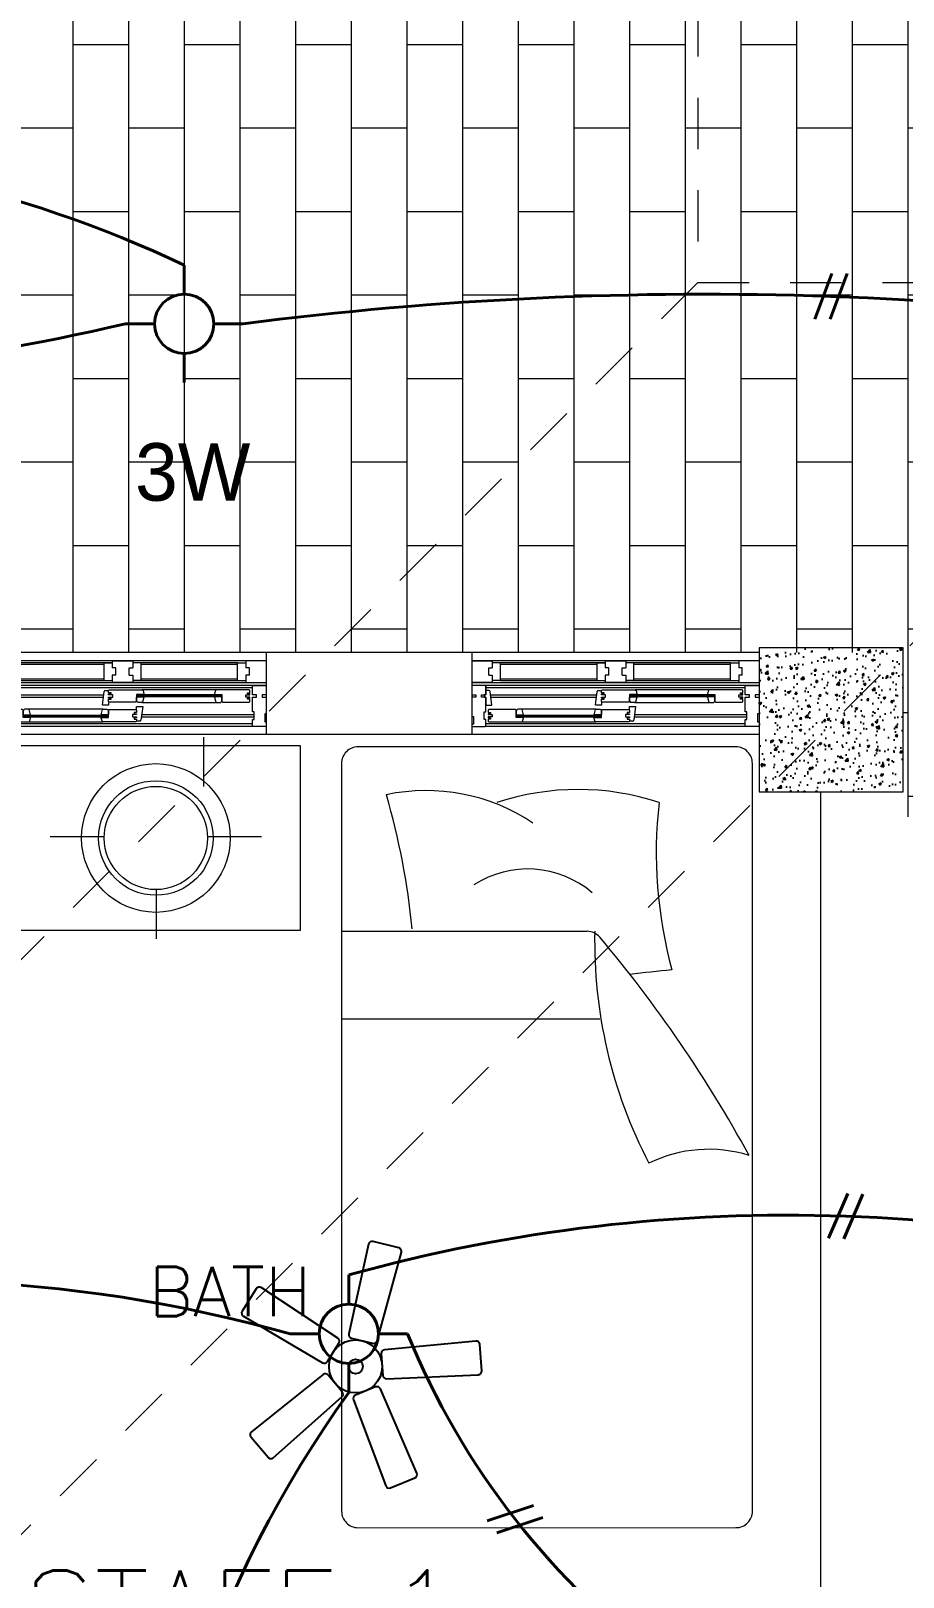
# Model space of a CAD drawing. Header units: metres. Extents: x 14 to 2416, y -346 to 476.
# Drawn here: x 33.828 to 35.952, y -86.476 to -82.714 of the extents above; entities that cross this region are included whole.
import ezdxf

# ---------------------------------------------------------------- set-up
doc = ezdxf.new("R2010")
doc.units = ezdxf.units.M
doc.linetypes.add('0', pattern=[0])
doc.linetypes.add('HIDDEN2', pattern=[0.1875, 0.125, -0.0625])
doc.layers.get('0').update_dxf_attribs({"linetype": '0', "lineweight": 20})
for name, color, linetype, lineweight in [('A-ANNO-TEXT', 20, 'Continuous', 13), ('A-DOOR', 35, 'Continuous', 5), ('A-WALL', 250, 'Continuous', 20), ('baños', 251, 'Continuous', 0), ('Columnas', 7, 'Continuous', 18), ('cristales', 131, 'Continuous', 0), ('E Salida Luces', 22, 'Continuous', 40), ('E Tuberia Emp Losa', 22, 'Continuous', 40), ('MOBILIARIOS', 252, 'Continuous', 0), ('textos', 7, 'Continuous', 0)]:
    doc.layers.add(name, color=color, linetype=linetype, lineweight=lineweight)
doc.layers.add('HATCH', color=8, linetype='Continuous')
doc.layers.add('MAVA Luminarias', color=1, linetype='Continuous')
doc.layers.add('hatch piso', color=253, linetype='Continuous', lineweight=0, transparency=0.7)
doc.layers.add('Techos 1', color=7, linetype='HIDDEN2', lineweight=9, true_color=0x42391a)
doc.styles.add('CENTURY GOTHIC', font='GOTHIC.TTF')
doc.styles.get("Standard").update_dxf_attribs({"font": 'arial.ttf', "height": 0.1875})

# ---------------------------------------------------------------- blocks, each defined once
blk = doc.blocks.new('abanico mava')
at = {"layer": 'MAVA Luminarias', "linetype": 'ByBlock', "lineweight": -2, "extrusion": (4.64878e-10, 3.72215e-09, 1), "elevation": 0}
for points in [[(513803.1025, 2035248.6775), (513803.2149, 2035249.0863, 0.421374), (513803.2029, 2035249.107), (513803.0842, 2035249.1365, 0.421374), (513803.0638, 2035249.1239), (513802.972, 2035248.71, 0.407089), (513802.9843, 2035248.6901), (513803.0823, 2035248.6658, 0.407089)], [(513802.9213, 2035248.6897), (513802.5673, 2035248.923, 0.421374), (513802.5439, 2035248.9179), (513802.4792, 2035248.8141, 0.421374), (513802.4849, 2035248.7909), (513802.8502, 2035248.5756, 0.407089), (513802.8729, 2035248.5812), (513802.9263, 2035248.6668, 0.407089)], [(513802.9932, 2035248.4048), (513803.1425, 2035248.008, 0.421374), (513803.1644, 2035247.9984), (513803.2777, 2035248.0443, 0.421374), (513803.2868, 2035248.0665), (513803.1178, 2035248.4553, 0.407089), (513803.0962, 2035248.4641), (513803.0026, 2035248.4262, 0.407089)]]:
    blk.add_lwpolyline(points, format="xyb", close=True, dxfattribs=at)
at = {"layer": 'MAVA Luminarias', "linetype": 'ByBlock', "lineweight": -2, "extrusion": (4.64878e-10, 3.72215e-09, 1)}
for points in [[(513803.1469, 2035248.5015), (513803.5704, 2035248.5208, 0.421374), (513803.5864, 2035248.5387), (513803.5777, 2035248.6607, 0.421374), (513803.5594, 2035248.6762), (513803.1374, 2035248.6356, 0.407089), (513803.1223, 2035248.6177), (513803.1295, 2035248.517, 0.407089)], [(513802.8538, 2035248.5211), (513802.5225, 2035248.2565, 0.421374), (513802.5201, 2035248.2327), (513802.5988, 2035248.1391, 0.421374), (513802.6227, 2035248.1373), (513802.9403, 2035248.4182, 0.407089), (513802.942, 2035248.4415), (513802.877, 2035248.5188, 0.407089)]]:
    blk.add_lwpolyline(points, format="xyb", close=True, dxfattribs=at)
at = {"layer": 'MAVA Luminarias', "linetype": 'ByBlock', "lineweight": -2}
for radius in [0.1227, 0.0335]:
    blk.add_circle((513803.0035, 2035248.5589), radius, dxfattribs=at)
blk = doc.blocks.new('Fenton Bead')
at = {"color": 7}
blk.add_lwpolyline([(2.1, 12.5, -0.341999), (0.2, 11), (0, 10.7), (0, 1), (1, 0), (18, 0), (18, 0.5), (14.7, 12.9, 0.339454), (13.2, 14), (4.1, 14, 0.341999)], format="xyb", close=True, dxfattribs=at)
blk = doc.blocks.new('A$C6ca19f56')
at = {"layer": 'A-DOOR', "color": 7}
for p, q in [((0.7, 0.2), (0, 0.2)), ((0.0325, 0.12), (0, 0.12)), ((0, 0.12), (0, 0.097)), ((0.7, 0.12), (0, 0.12)), ((0.034, 0.1185), (0.0325, 0.12)), ((0.034, 0.097), (0.034, 0.1185)), ((0.034, 0.1185), (0.034, 0.097)), ((0.666, 0.1185), (0.6675, 0.12)), ((0.666, 0.097), (0.666, 0.1185)), ((0.6675, 0.12), (0.7, 0.12)), ((0.7, 0.12), (0.7, 0.097)), ((0, 0.097), (0.01, 0.097)), ((0.01, 0.091), (0, 0.091)), ((0, 0.091), (0, 0.0445)), ((0.01, 0.097), (0.01, 0.091)), ((0.024, 0.091), (0.024, 0.097)), ((0.024, 0.097), (0.034, 0.097)), ((0.034, 0.091), (0.024, 0.091)), ((0.034, 0.097), (0.0305, 0.097)), ((0.0305, 0.097), (0.0305, 0.091)), ((0.0305, 0.091), (0.034, 0.091)), ((0.0417, 0.1075), (0.034, 0.1075)), ((0.034, 0.0555), (0.034, 0.091)), ((0.034, 0.091), (0.034, 0.0715)), ((0.049, 0.0715), (0.0447, 0.1047)), ((0.301, 0.0715), (0.3053, 0.1047)), ((0.3083, 0.1075), (0.316, 0.1075)), ((0.316, 0.1075), (0.3175, 0.109)), ((0.316, 0.102), (0.316, 0.1075)), ((0.322, 0.102), (0.316, 0.102)), ((0.316, 0.097), (0.316, 0.0993)), ((0.316, 0.0993), (0.322, 0.0993)), ((0.326, 0.097), (0.316, 0.097)), ((0.316, 0.089), (0.316, 0.091)), ((0.316, 0.091), (0.326, 0.091)), ((0.322, 0.089), (0.316, 0.089)), ((0.316, 0.0805), (0.316, 0.0863)), ((0.316, 0.0863), (0.322, 0.0863)), ((0.3175, 0.079), (0.316, 0.0805)), ((0.316, 0.0805), (0.316, 0.0715)), ((0.3175, 0.109), (0.3981, 0.109)), ((0.3825, 0.079), (0.3175, 0.079)), ((0.322, 0.0993), (0.322, 0.102)), ((0.322, 0.0863), (0.322, 0.089)), ((0.326, 0.091), (0.326, 0.097)), ((0.384, 0.0805), (0.3825, 0.079)), ((0.4015, 0.098), (0.384, 0.098)), ((0.384, 0.098), (0.384, 0.0805)), ((0.384, 0.095), (0.389, 0.095)), ((0.384, 0.095), (0.389, 0.095)), ((0.389, 0.097), (0.395, 0.093)), ((0.389, 0.093), (0.395, 0.097)), ((0.3972, 0.078), (0.5788, 0.078)), ((0.3981, 0.109), (0.4, 0.1075)), ((0.5779, 0.109), (0.3981, 0.109)), ((0.4, 0.1075), (0.402, 0.0995)), ((0.402, 0.0985), (0.4015, 0.098)), ((0.402, 0.0995), (0.402, 0.0985)), ((0.576, 0.1075), (0.574, 0.0995)), ((0.574, 0.0995), (0.574, 0.0985)), ((0.574, 0.0985), (0.5745, 0.098)), ((0.5745, 0.098), (0.592, 0.098)), ((0.5779, 0.109), (0.576, 0.1075)), ((0.6585, 0.109), (0.5779, 0.109)), ((0.587, 0.097), (0.581, 0.093)), ((0.587, 0.093), (0.581, 0.097)), ((0.592, 0.095), (0.587, 0.095)), ((0.592, 0.095), (0.587, 0.095)), ((0.592, 0.098), (0.592, 0.0805)), ((0.592, 0.0805), (0.5935, 0.079)), ((0.5935, 0.079), (0.6585, 0.079)), ((0.65, 0.091), (0.65, 0.097)), ((0.65, 0.097), (0.66, 0.097)), ((0.66, 0.091), (0.65, 0.091)), ((0.654, 0.0993), (0.654, 0.102)), ((0.654, 0.102), (0.66, 0.102)), ((0.66, 0.0993), (0.654, 0.0993)), ((0.654, 0.0863), (0.654, 0.089)), ((0.654, 0.089), (0.66, 0.089)), ((0.66, 0.0863), (0.654, 0.0863)), ((0.66, 0.1075), (0.6585, 0.109)), ((0.6585, 0.079), (0.66, 0.0805)), ((0.66, 0.102), (0.66, 0.1075)), ((0.66, 0.097), (0.66, 0.0993)), ((0.66, 0.089), (0.66, 0.091)), ((0.66, 0.0805), (0.66, 0.0863)), ((0.676, 0.097), (0.666, 0.097)), ((0.666, 0.0555), (0.666, 0.091)), ((0.666, 0.091), (0.676, 0.091)), ((0.676, 0.091), (0.676, 0.097)), ((0.7, 0.097), (0.69, 0.097)), ((0.69, 0.097), (0.69, 0.091)), ((0.69, 0.091), (0.7, 0.091)), ((0.7, 0.091), (0.7, 0.0505)), ((0, 0.0445), (0.004, 0.0445)), ((0.004, 0.0445), (0.004, 0.0255)), ((0.03, 0.0365), (0.03, 0.0555)), ((0.03, 0.0555), (0.034, 0.0555)), ((0.034, 0.0715), (0.049, 0.0715)), ((0.0415, 0.061), (0.04, 0.0595)), ((0.04, 0.0595), (0.04, 0.0537)), ((0.04, 0.0537), (0.046, 0.0537)), ((0.046, 0.051), (0.04, 0.051)), ((0.04, 0.051), (0.04, 0.049)), ((0.04, 0.049), (0.05, 0.049)), ((0.05, 0.043), (0.04, 0.043)), ((0.04, 0.043), (0.04, 0.0407)), ((0.04, 0.0407), (0.046, 0.0407)), ((0.046, 0.038), (0.04, 0.038)), ((0.04, 0.038), (0.04, 0.0325)), ((0.1065, 0.061), (0.0415, 0.061)), ((0.046, 0.0537), (0.046, 0.051)), ((0.046, 0.0407), (0.046, 0.038)), ((0.05, 0.049), (0.05, 0.043)), ((0.108, 0.0595), (0.1065, 0.061)), ((0.108, 0.042), (0.108, 0.0595)), ((0.108, 0.045), (0.113, 0.045)), ((0.108, 0.045), (0.113, 0.045)), ((0.1255, 0.042), (0.108, 0.042)), ((0.113, 0.043), (0.119, 0.047)), ((0.113, 0.047), (0.119, 0.043)), ((0.3028, 0.062), (0.1212, 0.062)), ((0.124, 0.0325), (0.126, 0.0405)), ((0.126, 0.0415), (0.1255, 0.042)), ((0.126, 0.0405), (0.126, 0.0415)), ((0.298, 0.0415), (0.2985, 0.042)), ((0.298, 0.0405), (0.298, 0.0415)), ((0.3, 0.0325), (0.298, 0.0405)), ((0.2985, 0.042), (0.316, 0.042)), ((0.316, 0.0715), (0.301, 0.0715)), ((0.311, 0.043), (0.305, 0.047)), ((0.311, 0.047), (0.305, 0.043)), ((0.316, 0.045), (0.311, 0.045)), ((0.316, 0.045), (0.311, 0.045)), ((0.316, 0.0595), (0.3175, 0.061)), ((0.316, 0.042), (0.316, 0.0595)), ((0.3175, 0.061), (0.3825, 0.061)), ((0.384, 0.049), (0.374, 0.049)), ((0.374, 0.049), (0.374, 0.043)), ((0.374, 0.043), (0.384, 0.043)), ((0.384, 0.0537), (0.378, 0.0537)), ((0.378, 0.0537), (0.378, 0.051)), ((0.378, 0.051), (0.384, 0.051)), ((0.384, 0.0407), (0.378, 0.0407)), ((0.378, 0.0407), (0.378, 0.038)), ((0.378, 0.038), (0.384, 0.038)), ((0.3825, 0.061), (0.384, 0.0595)), ((0.384, 0.0595), (0.384, 0.0685)), ((0.384, 0.0685), (0.399, 0.0685)), ((0.384, 0.0595), (0.384, 0.0537)), ((0.384, 0.051), (0.384, 0.049)), ((0.384, 0.043), (0.384, 0.0407)), ((0.384, 0.038), (0.384, 0.0325)), ((0.399, 0.0685), (0.3947, 0.0353)), ((0.67, 0.0555), (0.666, 0.0555)), ((0.67, 0.0365), (0.67, 0.0555)), ((0.7, 0.0505), (0.696, 0.0505)), ((0.696, 0.0505), (0.696, 0.0315)), ((0.004, 0.0255), (0, 0.0255)), ((0, 0.0255), (0, 0.0215)), ((0, 0.0215), (0.0015, 0.02)), ((0.7, 0), (0, 0)), ((0.0015, 0.02), (0.0325, 0.02)), ((0.034, 0.0365), (0.03, 0.0365)), ((0.0325, 0.02), (0.034, 0.0215)), ((0.6675, 0.02), (0.0325, 0.02)), ((0.034, 0.0215), (0.034, 0.0365)), ((0.04, 0.0325), (0.0415, 0.031)), ((0.0415, 0.031), (0.1221, 0.031)), ((0.1221, 0.031), (0.124, 0.0325)), ((0.1221, 0.031), (0.3019, 0.031)), ((0.3019, 0.031), (0.3, 0.0325)), ((0.3825, 0.031), (0.3019, 0.031)), ((0.384, 0.0325), (0.3825, 0.031)), ((0.3917, 0.0325), (0.384, 0.0325)), ((0.666, 0.0215), (0.666, 0.0365)), ((0.666, 0.0365), (0.67, 0.0365)), ((0.6675, 0.02), (0.666, 0.0215)), ((0.6985, 0.02), (0.6675, 0.02)), ((0.696, 0.0315), (0.7, 0.0315)), ((0.7, 0.0215), (0.6985, 0.02)), ((0.7, 0.0315), (0.7, 0.0215))]:
    blk.add_line(p, q, dxfattribs=at)
at = {"layer": 'A-DOOR', "extrusion": (0, 0, -1)}
for p, q in [((0.7, 0.18), (0, 0.18)), ((0.0413, 0.1622), (0.05, 0.1622)), ((0.0413, 0.1448), (0.0413, 0.1622)), ((0.3337, 0.1622), (0.325, 0.1622)), ((0.3337, 0.1448), (0.3337, 0.1622)), ((0.3663, 0.1622), (0.375, 0.1622)), ((0.3663, 0.1448), (0.3663, 0.1622)), ((0.6587, 0.1622), (0.65, 0.1622)), ((0.6587, 0.1448), (0.6587, 0.1622)), ((0, 0.127), (0.7, 0.127)), ((0.0413, 0.1448), (0.05, 0.1448)), ((0.3337, 0.1448), (0.325, 0.1448)), ((0.3663, 0.1448), (0.375, 0.1448)), ((0.6587, 0.1448), (0.65, 0.1448))]:
    blk.add_line(p, q, dxfattribs=at)
at = {"layer": 'A-DOOR'}
for p, q in [((0.07, 0.175), (0.05, 0.175)), ((0.07, 0.132), (0.07, 0.175)), ((0.305, 0.1711), (0.07, 0.1711)), ((0.07, 0.1359), (0.07, 0.1711)), ((0.305, 0.132), (0.305, 0.175)), ((0.305, 0.175), (0.325, 0.175)), ((0.305, 0.1359), (0.305, 0.1711)), ((0.395, 0.175), (0.375, 0.175)), ((0.395, 0.132), (0.395, 0.175)), ((0.63, 0.1711), (0.395, 0.1711)), ((0.395, 0.1359), (0.395, 0.1711)), ((0.63, 0.132), (0.63, 0.175)), ((0.63, 0.175), (0.65, 0.175)), ((0.63, 0.1359), (0.63, 0.1711)), ((0.07, 0.132), (0.05, 0.132)), ((0.07, 0.1359), (0.305, 0.1359)), ((0.305, 0.132), (0.325, 0.132)), ((0.395, 0.132), (0.375, 0.132)), ((0.395, 0.1359), (0.63, 0.1359)), ((0.63, 0.132), (0.65, 0.132))]:
    blk.add_line(p, q, dxfattribs=at)
at = {"layer": 'A-DOOR', "color": 9, "true_color": 0xc7c8ca}
for p, q in [((0.325, 0.175), (0.07, 0.175)), ((0.63, 0.175), (0.375, 0.175)), ((0.07, 0.132), (0.325, 0.132)), ((0.375, 0.132), (0.63, 0.132))]:
    blk.add_line(p, q, dxfattribs=at)
at = {"layer": 'A-DOOR', "color": 8}
for p, q in [((0.666, 0.114), (0.034, 0.114)), ((0.0457, 0.097), (0.3043, 0.097)), ((0.0465, 0.091), (0.3035, 0.091)), ((0.3957, 0.043), (0.67, 0.043)), ((0.3965, 0.049), (0.67, 0.049)), ((0.666, 0.026), (0.034, 0.026))]:
    blk.add_line(p, q, dxfattribs=at)
at = {"layer": 'A-DOOR', "extrusion": (0, 0, -1)}
for points in [[(0, 0.18), (-0.05, 0.18), (-0.05, 0.1622)], [(-0.325, 0.18), (-0.375, 0.18), (-0.375, 0.1622)], [(-0.375, 0.18), (-0.325, 0.18), (-0.325, 0.1622)], [(-0.7, 0.18), (-0.65, 0.18), (-0.65, 0.1622)], [(-0.05, 0.1448), (-0.05, 0.127), (0, 0.127)], [(-0.375, 0.1448), (-0.375, 0.127), (-0.325, 0.127)], [(-0.325, 0.1448), (-0.325, 0.127), (-0.375, 0.127)], [(-0.65, 0.1448), (-0.65, 0.127), (-0.7, 0.127)]]:
    blk.add_lwpolyline(points, dxfattribs=at)
at = {"layer": 'A-DOOR', "color": 7}
for points in [[(0.384, 0.095), (0.389, 0.095), (0.389, 0.095), (0.384, 0.095)], [(0.587, 0.093), (0.389, 0.093), (0.389, 0.097), (0.587, 0.097)], [(0.587, 0.097), (0.389, 0.097), (0.389, 0.093), (0.587, 0.093)], [(0.389, 0.097), (0.395, 0.097), (0.395, 0.093), (0.389, 0.093)], [(0.4015, 0.098), (0.3895, 0.098), (0.3895, 0.097), (0.4015, 0.097)], [(0.4015, 0.093), (0.3895, 0.093), (0.3895, 0.092), (0.4015, 0.092)], [(0.395, 0.097), (0.4, 0.097), (0.4, 0.093), (0.395, 0.093)], [(0.5745, 0.098), (0.5865, 0.098), (0.5865, 0.097), (0.5745, 0.097)], [(0.5745, 0.093), (0.5865, 0.093), (0.5865, 0.092), (0.5745, 0.092)], [(0.581, 0.097), (0.576, 0.097), (0.576, 0.093), (0.581, 0.093)], [(0.587, 0.097), (0.581, 0.097), (0.581, 0.093), (0.587, 0.093)], [(0.592, 0.095), (0.587, 0.095), (0.587, 0.095), (0.592, 0.095)], [(0.108, 0.045), (0.113, 0.045), (0.113, 0.045), (0.108, 0.045)], [(0.113, 0.043), (0.119, 0.043), (0.119, 0.047), (0.113, 0.047)], [(0.113, 0.047), (0.311, 0.047), (0.311, 0.043), (0.113, 0.043)], [(0.113, 0.043), (0.311, 0.043), (0.311, 0.047), (0.113, 0.047)], [(0.1255, 0.047), (0.1135, 0.047), (0.1135, 0.048), (0.1255, 0.048)], [(0.1255, 0.042), (0.1135, 0.042), (0.1135, 0.043), (0.1255, 0.043)], [(0.119, 0.043), (0.124, 0.043), (0.124, 0.047), (0.119, 0.047)], [(0.2985, 0.047), (0.3105, 0.047), (0.3105, 0.048), (0.2985, 0.048)], [(0.2985, 0.042), (0.3105, 0.042), (0.3105, 0.043), (0.2985, 0.043)], [(0.305, 0.043), (0.3, 0.043), (0.3, 0.047), (0.305, 0.047)], [(0.311, 0.043), (0.305, 0.043), (0.305, 0.047), (0.311, 0.047)], [(0.316, 0.045), (0.311, 0.045), (0.311, 0.045), (0.316, 0.045)]]:
    blk.add_lwpolyline(points, close=True, dxfattribs=at)
for centre, start, end in [((0.0417, 0.1045), 4.2891, 90.0015), ((0.3083, 0.1045), 89.9985, 175.7109), ((0.3917, 0.0355), 269.9985, 355.7109)]:
    blk.add_arc(centre, 0.003, start, end, dxfattribs=at)
at = {"layer": 'cristales', "const_width": 0.004}
for points in [[(0.576, 0.095), (0.4, 0.095)], [(0.124, 0.045), (0.3, 0.045)]]:
    blk.add_lwpolyline(points, dxfattribs=at)
at = {"layer": 'A-DOOR', "color": 7, "yscale": 0.001000000023175567, "zscale": 0.001000000023175567, "rotation": 180}
for p, xscale in [((0.384, 0.092), -0.001000000023175567), ((0.592, 0.092), 0.001000000023175567)]:
    blk.add_blockref('Fenton Bead', p, dxfattribs=dict(at, xscale=xscale))
at = {"layer": 'A-DOOR', "color": 7, "yscale": 0.001000000023175567, "zscale": 0.001000000023175567}
for p, xscale in [((0.108, 0.048), 0.001000000023175567), ((0.316, 0.048), -0.001000000023175567)]:
    blk.add_blockref('Fenton Bead', p, dxfattribs=dict(at, xscale=xscale))
blk = doc.blocks.new('PL BASE 1N NASAS 09')
at = {"layer": 'HATCH'}
h = blk.add_hatch(dxfattribs=at)
h.set_pattern_fill('AR-CONC', color=256, scale=0.00032)
h.paths.add_polyline_path([(-114.7811, -49.1888), (-114.4311, -49.1888), (-114.4311, -48.8388), (-114.7811, -48.8388)])
at = {"layer": 'A-WALL'}
for p, q in [((-115.9811, -48.8497), (-115.9811, -49.0497)), ((-115.4811, -48.8497), (-115.4811, -49.0497)), ((-114.7811, -48.8497), (-114.7811, -49.0497)), ((-115.4811, -49.0497), (-115.9811, -49.0497)), ((-114.7811, -49.0497), (-115.4811, -49.0497)), ((-114.6311, -52.4997), (-114.6311, -49.1888))]:
    blk.add_line(p, q, dxfattribs=at)
blk.add_lwpolyline([(-115.4811, -48.8497), (-115.9811, -48.8497)], dxfattribs=at)
at = {"layer": 'Columnas'}
blk.add_lwpolyline([(-114.7811, -49.1888), (-114.4311, -49.1888), (-114.4311, -48.8388), (-114.7811, -48.8388)], close=True, dxfattribs=at)
at = {"layer": 'Techos 1'}
for p, q in [((-114.9311, -42.5497), (-114.9311, -47.9497)), ((-114.9311, -47.9497), (-118.0811, -51.0997)), ((-113.5311, -47.9497), (-117.6311, -52.0497)), ((-114.9311, -47.9497), (-113.5311, -47.9497))]:
    blk.add_line(p, q, dxfattribs=at)
at = {"color": 1}
for p in [(-116.6811, -49.0497), (-115.4811, -49.0497)]:
    blk.add_blockref('A$C6ca19f56', p, dxfattribs=at)
at = {"layer": 'baños', "linetype": 'Continuous'}
for tag, p in [('MODELNUMBER', (-121.6562, -54.8273)), ('TRADENAME', (-121.6562, -54.8273)), ('PRODUCT', (-121.6562, -54.8274)), ('MATERIAL', (-121.6562, -54.8274))]:
    blk.add_attdef(tag, p, '', height=0.0000254, rotation=359.9999, dxfattribs=at)
at = {"layer": 'textos', "width": 3.404877}
for s, insert, char_height, attachment_point in [('{\\Fromans|c0;\\H0.8x;BATH}', (-115.8713, -50.4651), 0.15, 9), ('{\\Fromans|c0; STAFF 1}', (-116.7008, -51.2785), 0.195, 7)]:
    blk.add_mtext(s, dxfattribs=dict(at, insert=insert, char_height=char_height, attachment_point=attachment_point))
blk = doc.blocks.new('SBED BL22')
at = {"layer": 'MOBILIARIOS'}
for p, q in [((0.0024, -0.4088), (0.5977, -0.4088)), ((0.0024, -0.622), (0.6287, -0.622))]:
    blk.add_line(p, q, dxfattribs=at)
blk.add_lwpolyline([(1, -1.82), (1, 0, 0.414214), (0.96, 0.04), (0.04, 0.04, 0.414214), (0, 0), (0, -1.82, 0.414214), (0.04, -1.86), (0.96, -1.86, 0.414214)], format="xyb", close=True, dxfattribs=at)
for centre, radius, start, end in [((0.206, -0.5325), 0.4662, 56.115, 102.0188), ((0.5755, -0.6929), 0.6292, 71.7279, 108.2721), ((-1.5957, -0.5731), 1.7755, 5.5112, 16.2393), ((1.8554, -0.2171), 1.0894, 173.5834, 195.2056), ((0.4533, -0.4985), 0.2414, 49.5381, 122.9919), ((0.5977, -0.4488), 0.04, 40.117, 90), ((1.7867, -0.4334), 1.1707, 178.7966, 207.447), ((-1.8433, -2.5056), 3.232, 28.6854, 40.117), ((1.0264, -3.0153), 2.5222, 95.0578, 97.3886), ((0.8936, -1.272), 0.3327, 72.799, 116.0068)]:
    blk.add_arc(centre, radius, start, end, dxfattribs=at)
blk = doc.blocks.new('PL MUEBLES 1N NASAS 09')
at = {"layer": 'hatch piso'}
h = blk.add_hatch(dxfattribs=at)
h.set_pattern_fill('AR-BRSTD', color=256, scale=0.002, angle=-90)
h.set_pattern_definition([(270, (-8.74588, 232.01007), (0.1354836, -2e-17), []), (0, (-8.74588, 232.01007), (0.1354836, 0.2032), [0.1354836, -0.1354836])])
edge = h.paths.add_edge_path()
edge.add_line((62.3305, 47.1481), (63.2305, 47.1481))
edge.add_line((63.2305, 47.1481), (63.2305, 48.4481))
edge.add_line((63.2305, 48.4481), (56.5331, 48.4481))
edge.add_line((56.5331, 48.4481), (56.5331, 48.2731))
edge.add_line((56.5331, 48.2731), (56.3831, 48.2731))
edge.add_line((56.3831, 48.2731), (56.3831, 48.4536))
edge.add_line((56.3831, 48.4536), (54.5879, 48.4536))
edge.add_line((54.5879, 48.4536), (54.5879, 46.9481))
edge.add_line((54.5879, 46.9481), (55.8257, 46.9481))
edge.add_arc((55.8755, 46.9973), 0.07, 180, 224.6727, ccw=False)
edge.add_line((55.8055, 46.9973), (55.8055, 47.1073))
edge.add_arc((55.8755, 47.1073), 0.07, 90, 180, ccw=False)
edge.add_line((55.8755, 47.1773), (55.9855, 47.1773))
edge.add_arc((55.9855, 47.1073), 0.07, 0, 90, ccw=False)
edge.add_line((56.0555, 47.1073), (56.0555, 46.9973))
edge.add_arc((55.9855, 46.9973), 0.07, -44.6727, 0, ccw=False)
edge.add_line((56.0353, 46.9481), (59.0257, 46.9481))
edge.add_arc((59.0755, 46.9973), 0.07, 180, 224.6728, ccw=False)
edge.add_line((59.0055, 46.9973), (59.0055, 47.1073))
edge.add_arc((59.0755, 47.1073), 0.07, 90, 180, ccw=False)
edge.add_line((59.0755, 47.1773), (59.1855, 47.1773))
edge.add_arc((59.1855, 47.1073), 0.07, 0, 90, ccw=False)
edge.add_line((59.2555, 47.1073), (59.2555, 46.9973))
edge.add_arc((59.1855, 46.9973), 0.07, -90, 0, ccw=False)
edge.add_line((59.1855, 46.9273), (59.0755, 46.9273))
edge.add_arc((59.0755, 46.9973), 0.07, 229.9948, 270, ccw=False)
edge.add_line((59.0305, 46.9437), (59.0305, 44.972))
edge.add_arc((59.0755, 44.9184), 0.07, 90, 130.0052, ccw=False)
edge.add_line((59.0755, 44.9884), (59.1855, 44.9884))
edge.add_arc((59.1855, 44.9184), 0.07, 0, 90, ccw=False)
edge.add_line((59.2555, 44.9184), (59.2555, 44.8084))
edge.add_arc((59.1855, 44.8084), 0.07, -90, 0, ccw=False)
edge.add_line((59.1855, 44.7384), (59.0755, 44.7384))
edge.add_arc((59.0755, 44.8084), 0.07, 229.9948, 270, ccw=False)
edge.add_line((59.0305, 44.7548), (59.0305, 41.172))
edge.add_arc((59.0755, 41.1184), 0.07, 90, 130.0052, ccw=False)
edge.add_line((59.0755, 41.1884), (59.1855, 41.1884))
edge.add_arc((59.1855, 41.1184), 0.07, 0, 90, ccw=False)
edge.add_line((59.2555, 41.1184), (59.2555, 41.0084))
edge.add_arc((59.1855, 41.0084), 0.07, -90, 0, ccw=False)
edge.add_line((59.1855, 40.9384), (59.0755, 40.9384))
edge.add_arc((59.0755, 41.0084), 0.07, 180, 270, ccw=False)
edge.add_line((59.0055, 41.0084), (59.0055, 41.1184))
edge.add_arc((59.0755, 41.1184), 0.07, 149.8481, 180, ccw=False)
edge.add_line((59.0149, 41.1535), (56.0391, 41.1535))
edge.add_arc((55.9855, 41.1085), 0.07, 0, 40.0052, ccw=False)
edge.add_line((56.0555, 41.1085), (56.0555, 40.9985))
edge.add_arc((55.9855, 40.9985), 0.07, -90, 0, ccw=False)
edge.add_line((55.9855, 40.9285), (55.8755, 40.9285))
edge.add_arc((55.8755, 40.9985), 0.07, 180, 270, ccw=False)
edge.add_line((55.8055, 40.9985), (55.8055, 41.1085))
edge.add_arc((55.8755, 41.1085), 0.07, 139.9948, 180, ccw=False)
edge.add_line((55.8219, 41.1535), (50.4363, 41.1535))
edge.add_arc((50.3827, 41.1085), 0.07, 0, 40.0052, ccw=False)
edge.add_line((50.4527, 41.1085), (50.4527, 40.9985))
edge.add_arc((50.3827, 40.9985), 0.07, -90, 0, ccw=False)
edge.add_line((50.3827, 40.9285), (50.2727, 40.9285))
edge.add_arc((50.2727, 40.9985), 0.07, 180, 270, ccw=False)
edge.add_line((50.2027, 40.9985), (50.2027, 41.1085))
edge.add_arc((50.2727, 41.1085), 0.07, 139.9948, 180, ccw=False)
edge.add_line((50.2191, 41.1535), (46.4305, 41.1535))
edge.add_line((46.4305, 41.1535), (46.4305, 40.9535))
edge.add_line((46.4305, 40.9535), (44.3305, 40.9535))
edge.add_line((44.3305, 40.9535), (44.3305, 39.3536))
edge.add_line((44.3305, 39.3536), (47.8305, 39.3536))
edge.add_line((47.8305, 39.3536), (47.8305, 38.9536))
edge.add_line((47.8305, 38.9536), (62.3305, 38.9536))
edge.add_line((62.3305, 38.9536), (62.3305, 47.1481))
at = {"layer": 'MOBILIARIOS'}
for p, q in [((46.1285, 39.0276), (46.1285, 39.1476)), ((45.7542, 38.9057), (45.886, 38.9057)), ((46.137, 38.9059), (46.2688, 38.9059)), ((46.0127, 38.6565), (46.0127, 38.7765))]:
    blk.add_line(p, q, dxfattribs=at)
blk.add_lwpolyline([(46.3627, 39.1271), (46.3627, 38.6771), (45.6627, 38.6769), (45.6627, 39.1269)], close=True, dxfattribs=at)
for radius in [0.1809, 0.1394, 0.1256]:
    blk.add_circle((46.0115, 38.9021), radius, dxfattribs=at)
at = {"layer": 'baños'}
blk.add_blockref('PL BASE 1N NASAS 09', (162.2615, 88.2033), dxfattribs=at)
at = {"layer": 'MOBILIARIOS', "rotation": 0.002501887292318642}
blk.add_blockref('SBED BL22', (46.4636, 39.0838), dxfattribs=at)
blk = doc.blocks.new('A$Cbef68299')
blk.add_blockref('PL MUEBLES 1N NASAS 09', (-30.7659, -32.0535))
blk = doc.blocks.new('A$Cc5be7df0')
at = {"layer": 'A-ANNO-TEXT'}
blk.add_blockref('A$Cbef68299', (4.1493, 17.337), dxfattribs=at)
blk = doc.blocks.new('*U493')
at = {"layer": 'E Salida Luces', "linetype": 'Continuous'}
for p, q in [((0, 0.3583), (0, 0.1807)), ((-0.3576, 0.0007), (-0.18, 0.0007)), ((0.18, 0.0007), (0.3576, 0.0007)), ((0, -0.1793), (0, -0.3569))]:
    blk.add_line(p, q, dxfattribs=at)
blk.add_circle((0, 0.0007), 0.18, dxfattribs=at)
blk = doc.blocks.new('*U370')
for p, q in [((0.025, 1.368), (-1.049, -1.483)), ((0.987, 1.368), (-0.088, -1.483))]:
    blk.add_line(p, q)
blk = doc.blocks.new('*U601')
at = {"xscale": 0.03937007874015749, "yscale": 0.03937007874015749, "zscale": 0.03937007874015749, "rotation": 29.7139440987453}
blk.add_blockref('*U370', (-0.0001, 0.0026), dxfattribs=at)
blk = doc.blocks.new('*U605')
at = {"xscale": 0.03937007874015751, "yscale": 0.03937007874015751, "zscale": 0.03937007874015751, "rotation": 87.31504353002205}
blk.add_blockref('*U370', (-0.0022, 0.0013), dxfattribs=at)
blk = doc.blocks.new('*U481')
at = {"layer": 'E Salida Luces', "linetype": 'Continuous'}
for p, q in [((0, 0.3583), (0, 0.1807)), ((-0.3576, 0.0007), (-0.18, 0.0007)), ((0.18, 0.0007), (0.3576, 0.0007)), ((0, -0.1793), (0, -0.3569))]:
    blk.add_line(p, q, dxfattribs=at)
blk.add_circle((0, 0.0007), 0.18, dxfattribs=at)
blk = doc.blocks.new('*U513')
at = {"xscale": 0.03937007874015751, "yscale": 0.03937007874015751, "zscale": 0.03937007874015751, "rotation": 90.17553228591599}
blk.add_blockref('*U370', (-0.0023, 0.0012), dxfattribs=at)

msp = doc.modelspace()

# ---------------------------------------------------------------- linework, layer by layer
at = {"layer": 'E Salida Luces'}
for centre, radius, start, end in [((32.9432, -85.9462), 2.9452, 64.7056, 90.5703), ((35.4689, -92.1512), 8.7969, 78.65608, 97.34281), ((32.7389, -77.7356), 5.8418, 256.94561, 283.05524), ((35.6703, -89.5876), 3.9922, 70.4145, 105.5168), ((33.5149, -89.2502, 0), 3.4962, 74.3293, 101.6795), ((36.5039, -85.1653), 1.8998, 202.2283, 233.8058), ((36.87, -87.6596), 2.7943, 144.2489, 178.5954)]:
    msp.add_arc(centre, radius, start, end, dxfattribs=at)

# ---------------------------------------------------------------- block references
at = {"layer": 'A-ANNO-TEXT'}
msp.add_blockref('A$Cc5be7df0', (14.7377, -108.8632), dxfattribs=at)
at = {"layer": 'E Salida Luces', "yscale": 0.4, "zscale": 0.4, "rotation": 180}
for name, p, xscale in [('*U481', (34.2016, -83.4261), 0.4), ('*U493', (34.6023, -85.8837), -0.4)]:
    msp.add_blockref(name, p, dxfattribs=dict(at, xscale=xscale))
at = {"layer": 'E Tuberia Emp Losa', "xscale": 0.9842519685039484, "yscale": 0.9842519685039484, "zscale": 0.9842519685039484}
for name, p, rotation in [('*U513', (35.776, -83.3596), 270), ('*U605', (35.812, -85.5979), 270), ('*U601', (35.0072, -86.3353), 279.1219249124811)]:
    msp.add_blockref(name, p, dxfattribs=dict(at, rotation=rotation))
at = {"layer": 'MAVA Luminarias', "xscale": 0.5267524126646371, "yscale": 0.5267524126646371, "zscale": 0.5267524126646371}
msp.add_blockref('abanico mava', (-270612.3529, -1072158.0523), dxfattribs=at)

# ---------------------------------------------------------------- texts
at = {"layer": 'E Tuberia Emp Losa', "insert": (34.2223, -83.7878), "char_height": 0.14, "width": 0.836737, "attachment_point": 5, "style": 'CENTURY GOTHIC'}
msp.add_mtext('3W', dxfattribs=at)

doc.saveas('drawing.dxf')
